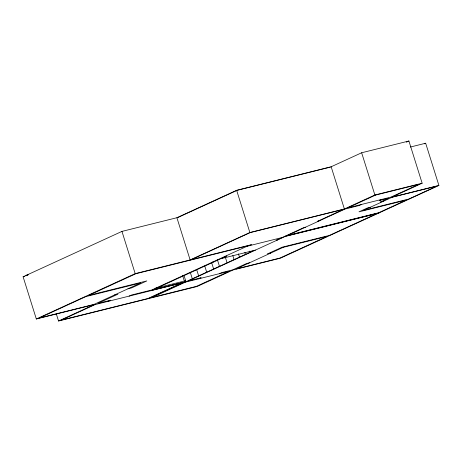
<?xml version="1.0" encoding="UTF-8"?>
<svg xmlns="http://www.w3.org/2000/svg" width="462" height="462" viewBox="0 0 462 462"><rect width="100%" height="100%" fill="white"/><g stroke="black" fill="none" stroke-linecap="round" stroke-linejoin="round"><path stroke-width="0.69" d="M56.41 314.195L58.547 321.003L94.467 304.516L36.331 318.994L23.1 276.773L121.956 231.398L176.906 217.718L236.636 190.298L331.156 166.765L361.648 152.766L408.91 140.997L422.141 183.218L391.643 197.216L438.9 185.447L425.669 143.226L410.377 147.031M25.78 275.889L28.182 274.78L26.559 275.185M178.066 217.429L237.052 190.356L330.405 167.105M406.312 142.186L408.91 140.997M36.331 318.994L135.187 273.625L251.455 244.669L249.047 245.772M424.37 143.821L425.669 143.226M331.156 166.765L344.386 208.986L249.873 232.525L190.136 259.939L176.906 217.718M191.297 259.65L250.283 232.577L343.641 209.326M108.224 301.322L110.655 300.208L97.852 303.395L117.908 294.19L114.224 295.108M129.146 296.113L131.578 294.999L151.865 289.945L248.065 245.79L135.92 273.718L88.704 295.391L146.835 280.913L131.635 287.89L127.951 288.808M148.55 298.591L184.638 282.028L182.629 275.623M152.766 289.963L185.967 281.693L254.083 250.427M422.141 183.218L374.884 194.987L317.284 221.419L318.988 220.998M198.781 278.811L201.143 277.726L188.271 280.931L285.152 236.463L376.859 213.623L329.325 235.441L282.068 247.21L267.619 253.846L270.715 253.072M361.515 204.447L359.118 205.544L344.993 209.067L287.456 235.47L378.563 212.78L406.231 200.081L358.974 211.85L367.463 207.952L370.403 207.224M219.479 273.654L221.847 272.568L232.727 269.86L246.494 263.542L249.59 262.768M381.82 199.388L379.418 200.491L388.837 198.146L380.48 201.981L383.42 201.247M438.9 185.447L280.48 258.154L233.223 269.923L197.135 286.492L58.547 321.003M23.1 276.773L24.729 276.368M305.48 227.2L303.777 227.622L276.386 240.194L277.783 239.847M284.656 236.4L379.169 212.861M246.985 246.286L282.247 237.503M224.509 256.601L226.571 256.087L152.599 290.038L184.471 282.103M220.888 258.697L255.486 250.081M212.549 262.093L214.605 261.579M155.232 288.3L185.66 280.723M361.648 152.766L374.884 194.987M236.636 190.298L249.873 232.525M249.261 251.109L249.682 252.448M244.877 252.425L245.489 254.377M238.45 253.869L239.472 257.138M232.819 255.544L234.095 259.604M225.375 257.346L227.09 262.82M217.336 259.546L219.462 266.32M211.729 262.947L213.623 269M204.758 266.031L206.687 272.187M196.708 269.716L198.637 275.878M190.367 272.615L192.302 278.788M183.957 275.294L185.967 281.693M121.956 231.398L135.187 273.625M85.892 296.592L39.01 318.11L93.89 304.441L140.771 282.923L85.892 296.592M95.074 304.597L61.359 320.074L147.944 298.51L181.658 283.033L95.074 304.597M185.441 282.132L152.269 297.355L196.333 286.382L229.504 271.159L185.441 282.132M375.594 195.08L347.695 207.888L390.927 197.118L418.826 184.315L375.594 195.08M392.082 197.274L363.802 210.25L408.599 199.093L436.873 186.117L392.082 197.274M283.166 247.361L236.013 269L279.88 258.079L327.032 236.434L283.166 247.361"/></g></svg>
